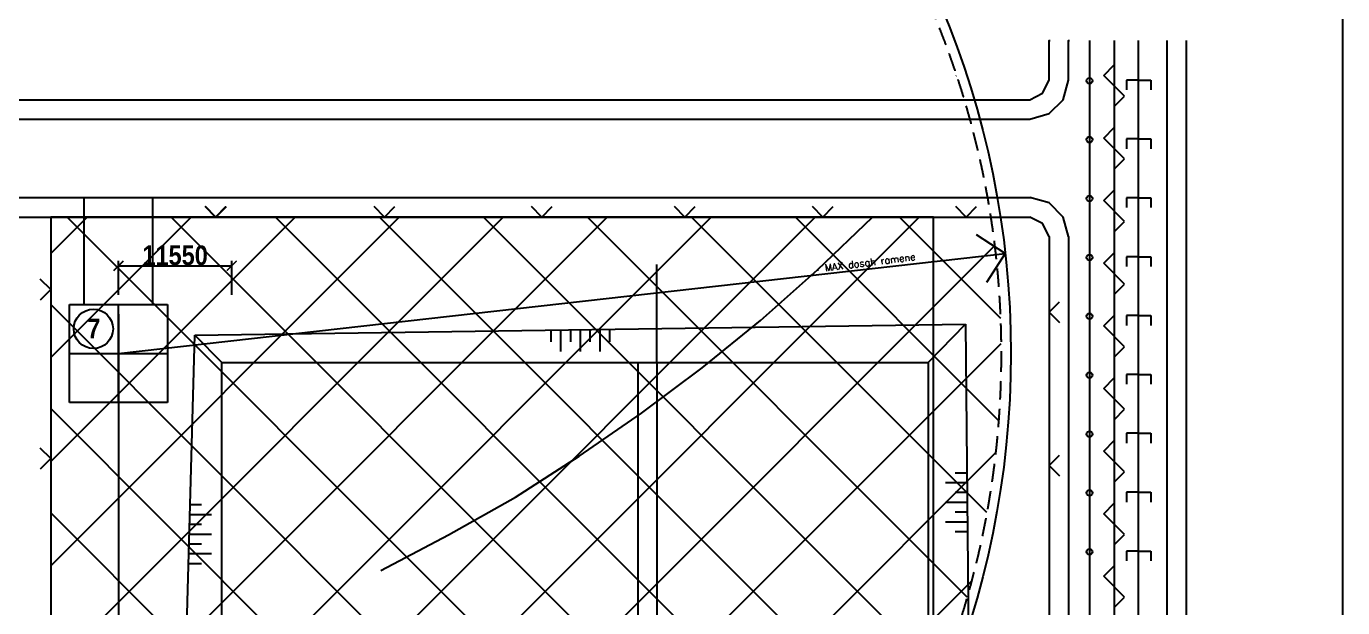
# Model space of a CAD drawing. Header units: millimetres. Extents: x -51 to 2999949, y -1641567 to 415040.
# Drawn here: x 2865723 to 2999949, y 244712 to 303947 of the extents above; entities that cross this region are included whole.
import ezdxf

# ---------------------------------------------------------------- set-up
doc = ezdxf.new("R2010")
doc.units = ezdxf.units.MM
doc.header["$LTSCALE"] = 75
doc.header["$MEASUREMENT"] = 0
doc.linetypes.add('ČÁRKOVANÁ', pattern=[0.75, 0.5, -0.25])
doc.layers.get('0').update_dxf_attribs({"linetype": 'CONTINUOUS'})
for name, color, linetype in [('cesty', 161, 'CONTINUOUS'), ('elektrický kabel', 50, 'CONTINUOUS'), ('jeřáb1', 7, 'CONTINUOUS'), ('kanalizace', 222, 'CONTINUOUS'), ('max dosah ramene', 210, 'CONTINUOUS'), ('objekt A+B', 10, 'CONTINUOUS'), ('pitná voda', 130, 'CONTINUOUS'), ('plot', 11, 'CONTINUOUS'), ('svahování', 80, 'CONTINUOUS'), ('zařízení staveniště', 7, 'CONTINUOUS'), ('žákaz jeřáb', 10, 'CONTINUOUS')]:
    doc.layers.add(name, color=color, linetype=linetype)
doc.layers.add('texty', color=255, linetype='CONTINUOUS', lineweight=15)
doc.styles.add('romans', font='romans.shx')
doc.styles.add('zařízení stavby', font='ariblk.ttf', dxfattribs={"width": 0.75, "height": 2000})
doc.dimstyles.new('koty ornice', dxfattribs={"dimscale": 0, "dimtxt": 2000, "dimasz": 1000, "dimexe": 500, "dimexo": 2000, "dimgap": 25, "dimtad": 1, "dimdec": 3, "dimrnd": 5, "dimzin": 12, "dimdsep": 46, "dimtxsty": 'zařízení stavby', "dimblk": 'ARCHTICK', "dimcen": 150, "dimdle": 65, "dimclrd": 256, "dimclre": 256, "dimclrt": 141, "dimadec": 0, "dimazin": 0, "dimtfac": 1, "dimtdec": 3, "dimtmove": 2, "dimatfit": 2, "dimldrblk": 'DOTSMALL', "dimfxl": 100, "dimtolj": 1, "dimtzin": 0, "dimarcsym": 0})

# ---------------------------------------------------------------- blocks, each defined once
blk = doc.blocks.new('*U229')
at = {"layer": 'elektrický kabel'}
for p, q in [((-1061, 1055), (11, 2127)), ((1061, -1066), (-1061, 1055)), ((0, -2127), (1061, -1066))]:
    blk.add_line(p, q, dxfattribs=at)
blk = doc.blocks.new('*U230')
at = {"layer": 'elektrický kabel', "color": 0, "linetype": 'ByBlock', "lineweight": -2, "transparency": 16777216}
for p in [(0, 191410), (0, 185029), (0, 178649), (0, 172269), (0, 165888), (0, 159508), (0, 153128), (0, 146747), (0, 140367)]:
    blk.add_blockref('*U229', p, dxfattribs=at)
blk = doc.blocks.new('*U233')
at = {"layer": 'kanalizace'}
for p, q in [((0, 500), (-1250, 500)), ((-1250, 500), (-1250, -500)), ((0, 500), (1250, 500)), ((1250, 500), (1250, -500))]:
    blk.add_line(p, q, dxfattribs=at)
blk = doc.blocks.new('*U234')
at = {"layer": 'kanalizace', "color": 0, "linetype": 'ByBlock', "lineweight": -2, "transparency": 16777216}
for p in [(0, 192000), (0, 186000), (0, 180000), (0, 174000), (0, 168000), (0, 162000), (0, 156000), (0, 150000), (0, 144000)]:
    blk.add_blockref('*U233', p, dxfattribs=at)
blk = doc.blocks.new('*U235')
at = {"layer": 'pitná voda'}
blk.add_circle((0, 0), 300, dxfattribs=at)
blk = doc.blocks.new('*U236')
at = {"layer": 'pitná voda', "color": 0, "linetype": 'ByBlock', "lineweight": -2, "transparency": 16777216}
for p in [(0, 192000), (0, 186000), (0, 180000), (0, 174000), (0, 168000), (0, 162000), (0, 156000), (0, 150000), (0, 144000)]:
    blk.add_blockref('*U235', p, dxfattribs=at)
blk = doc.blocks.new('*U231')
at = {"layer": 'plot'}
for q in [(-1061, 530), (1061, 530)]:
    blk.add_line((0, -530), q, dxfattribs=at)
blk = doc.blocks.new('*U232')
at = {"layer": 'plot', "color": 0, "linetype": 'ByBlock', "lineweight": -2, "transparency": 16777216}
for p in [(0, 0), (5, 0), (10, 0), (15, 0), (20, 0), (25, 0), (30, 0), (35, 0), (40, 0)]:
    blk.add_blockref('*U231', p, dxfattribs=at)
blk = doc.blocks.new('_ArchTick')
at = {"color": 0, "linetype": 'ByBlock', "const_width": 0.15}
blk.add_lwpolyline([(-0.5, -0.5), (0.5, 0.5)], dxfattribs=at)
blk = doc.blocks.new('*D261')
at = {"layer": 'jeřáb1', "lineweight": -2, "transparency": 16777216}
for p, q in [((2875055, 279544), (2886735, 279544)), ((2875120, 276604), (2875120, 280044)), ((2886670, 276604), (2886670, 280044))]:
    blk.add_line(p, q, dxfattribs=at)
at = {"layer": 'jeřáb1', "lineweight": -2, "transparency": 16777216, "xscale": 1000, "yscale": 1000, "zscale": 1000, "rotation": 180}
blk.add_blockref('_ArchTick', (2875120, 279544), dxfattribs=at)
at = {"layer": 'jeřáb1', "lineweight": -2, "transparency": 16777216, "xscale": 1000, "yscale": 1000, "zscale": 1000}
blk.add_blockref('_ArchTick', (2886670, 279544), dxfattribs=at)
at = {"layer": 'jeřáb1', "color": 141, "transparency": 16777216, "insert": (2880895, 280603), "char_height": 2000, "attachment_point": 5, "style": 'zařízení stavby'}
blk.add_mtext('\\A1;11550', dxfattribs=at)
blk = doc.blocks.new('_DotSmall')
at = {"color": 0, "linetype": 'ByBlock', "const_width": 0.5}
blk.add_lwpolyline([(-0.0625, 0, 1), (0.0625, 0, 1)], format="xyb", close=True, dxfattribs=at)

msp = doc.modelspace()

# ---------------------------------------------------------------- hatches: boundary and pattern name
at = {"layer": 'žákaz jeřáb'}
h = msp.add_hatch(dxfattribs=at)
h.set_pattern_fill('ANSI37', color=256, scale=60000)
h.set_pattern_definition([(45, (-1504317.5, 203952.6), (-5303.301, 5303.301), []), (135, (-1504317.5, 203952.6), (-5303.301, -5303.301), [])])
h.paths.add_polyline_path([(2946881.7648, 324920.1745, 0.1515681099), (2903533.9166, 356001.2066), (2846705.643, 356001.2066, 0.1515681099), (2803357.7949, 324920.1745)], flags=0)
h.paths.add_polyline_path([(2785119.7798, 270604.2697, 1), (2965119.7798, 270604.2697, 1)])
h.paths.add_polyline_path([(2871851.0381, 314478.346), (2953701.3644, 314478.346, 0.1872372138), (2903533.9166, 356001.2066), (2846705.643, 356001.2066, 0.2342791556), (2789948.9938, 299689.2692), (2789948.9938, 241519.2701, 0.2997391397), (2868209.843, 180869.9241), (2868209.843, 284515.909), (2958209.843, 284515.909), (2964038.0923, 284515.909, 0.0825141021), (2954761.2261, 312523.7166), (2951990.8873, 312523.7166), (2871851.0381, 312523.7166)], flags=16)
h.paths.add_polyline_path([(2789948.9938, 299689.2692, 0.0824545533), (2785119.7798, 270604.2697, 0.0824545533), (2789948.9938, 241519.2701)], flags=17)
h.paths.add_polyline_path([(2821497.7357, 252469.9758), (2852845.8431, 252469.9758), (2852845.8431, 257666.3928), (2821497.7357, 257666.3928)], flags=8)
h.paths.add_polyline_path([(2871283.5101, 316115.4455), (2975364.0177, 316115.4455), (2975364.0177, 320089.0948), (2871283.5101, 320089.0948)], flags=9)
h.paths.add_polyline_path([(2803571.9723, 304422.8408), (2880195.2487, 304422.8408), (2880195.2487, 312523.0126), (2803571.9723, 312523.0126)], flags=8)
h.paths.add_polyline_path([(2953517.4973, 306225.2928), (2974784.5058, 306225.2928), (2974784.5058, 312338.6673), (2953517.4973, 312338.6673)], flags=9)
h.paths.add_polyline_path([(2802589.4206, 309061.0528), (2842580.4907, 309061.0528), (2842580.4907, 321287.8655), (2802589.4206, 321287.8655)], flags=8)

# ---------------------------------------------------------------- linework, layer by layer
for p, q in [((2819847.5854, 286496.2561), (2968142.3038, 286496.2561)), ((2819847.5854, 284515.909), (2968142.3038, 284515.909))]:
    msp.add_line(p, q)
msp.add_lwpolyline([(2789948.9938, 356001.2066), (2789948.9938, 59001.2066), (2999948.9938, 59001.2066), (2999948.9938, 356001.2066)], close=True)
for points in [[(2815784.0135, 302519.0837), (2815784.0135, 298455.5184), (2816324.1064, 296475.1713), (2817764.3607, 295060.6413), (2819847.5854, 294494.8241), (2968039.4327, 294494.8241), (2970019.7798, 295060.6413), (2971460.0406, 296475.1713), (2972000.127, 298455.5184), (2972000.127, 302519.0837), (2972103.0111, 302519.0837)], [(2817764.3607, 302519.0837), (2817764.3607, 298455.5184), (2818407.3312, 297143.8596), (2819847.5854, 296475.1713), (2968039.4327, 296475.1713), (2969351.0915, 297143.8596), (2970019.7798, 298455.5184), (2970019.7798, 302519.0837), (2970122.664, 302519.0837)], [(2982004.7468, 302519.0837), (2982004.7468, 206459.2977), (2982107.6179, 206459.2977)], [(2983985.0939, 302519.0837), (2983985.0939, 206459.2977), (2984087.9781, 206459.2977)], [(2972000.127, 282535.5619), (2971460.0406, 284515.909), (2970019.7798, 285956.1567), (2968039.4327, 286496.2561), (2968142.3038, 286496.2561)], [(2946384.1901, 279140.6848), (2951990.8873, 284515.909), (2952093.7715, 284515.909)], [(2970019.7798, 282535.5619), (2969351.0915, 283847.2207), (2968039.4327, 284515.909), (2968142.3038, 284515.909)], [(2970019.7798, 282535.5619), (2970019.7798, 206459.2977), (2970122.664, 206459.2977)], [(2972000.127, 282535.5619), (2972000.127, 206459.2977), (2972103.0111, 206459.2977)], [(2901864.9041, 248509.5596), (2908783.2602, 252135.9228), (2915598.7582, 255968.0281), (2922079.899, 260134.4646), (2928458.1687, 264532.3872), (2934630.6832, 269136.052), (2940571.7376, 273971.2029), (2946384.1901, 279140.6848), (2946487.0612, 279140.6848)]]:
    msp.add_lwpolyline(points)
at = {"layer": 'cesty'}
for p, q in [((2871619.7798, 275604.2697), (2871619.7798, 286496.2561)), ((2878619.7798, 275604.2697), (2878619.7798, 286496.2561))]:
    msp.add_line(p, q, dxfattribs=at)
at = {"layer": 'elektrický kabel'}
msp.add_line((2976640.6951, 302519.0837), (2976640.6951, 104355.573), dxfattribs=at)
at = {"layer": 'jeřáb1'}
for p, q in [((2870119.7798, 275604.2697), (2880119.7798, 275604.2697)), ((2870119.7798, 265604.2697), (2870119.7798, 275604.2697)), ((2875119.7798, 265604.2697), (2875119.7798, 275604.2697)), ((2875119.7798, 275604.2697), (2878619.7798, 275604.2697)), ((2880119.7798, 275604.2697), (2880119.7798, 265604.2697)), ((2875119.7798, 274604.2697), (2875119.7798, 266604.2697)), ((2870119.7798, 270604.2697), (2880119.7798, 270604.2697)), ((2871119.7798, 270604.2697), (2879119.7798, 270604.2697)), ((2880119.7798, 265604.2697), (2870119.7798, 265604.2697))]:
    msp.add_line(p, q, dxfattribs=at)
at = {"layer": 'kanalizace'}
msp.add_line((2979140.6951, 104355.573), (2979146.1358, 302519.0837), dxfattribs=at)
at = {"layer": 'max dosah ramene'}
for p, q in [((2965547.4953, 280793.8854), (2962610.9672, 282698.302)), ((2875119.7798, 270604.2697), (2965547.4953, 280793.8854)), ((2965547.4953, 280793.8854), (2963643.0787, 277857.3573)), ((2875119.7798, 270604.2697), (2875119.7798, 180604.2697))]:
    msp.add_line(p, q, dxfattribs=at)
msp.add_circle((2875119.7798, 270604.2697), 91000, dxfattribs=at)
at = {"layer": 'max dosah ramene', "linetype": 'ČÁRKOVANÁ', "ltscale": 50}
msp.add_circle((2875119.7798, 270604.2697), 90000, dxfattribs=at)
at = {"layer": 'objekt A+B'}
for p, q in [((2881800.0449, 231938.1863), (2882896.208, 272494.6339)), ((2882896.208, 272494.6339), (2961498.657, 273605.3723)), ((2882896.208, 272494.6339), (2885669.7798, 269684.2977)), ((2957669.7798, 269684.2977), (2961498.657, 273605.3723)), ((2961498.657, 273605.3723), (2961841.4152, 238322.192)), ((2885669.7798, 269684.2977), (2957669.7798, 269684.2977)), ((2885669.7798, 235684.2977), (2885669.7798, 269684.2977)), ((2928069.7798, 269684.2977), (2928069.7798, 242484.2977)), ((2930019.7798, 269684.2977), (2930019.7798, 242484.2977)), ((2957669.7798, 269684.2977), (2957669.7798, 242484.2977))]:
    msp.add_line(p, q, dxfattribs=at)
at = {"layer": 'pitná voda'}
msp.add_line((2974140.6951, 302519.0837), (2974140.6951, 104355.573), dxfattribs=at)
at = {"layer": 'plot'}
for p, q in [((2902246.5343, 284515.909), (2901185.8741, 285576.5692)), ((2902246.5343, 284515.909), (2903307.1945, 285576.5692)), ((2918282.9357, 284515.909), (2917222.2755, 285576.5692)), ((2918282.9357, 284515.909), (2919343.5959, 285576.5692)), ((2932860.0852, 284515.909), (2931799.425, 285576.5692)), ((2932860.0852, 284515.909), (2933920.7453, 285576.5692)), ((2946943.3081, 284515.909), (2945882.6479, 285576.5692)), ((2946943.3081, 284515.909), (2948003.9683, 285576.5692)), ((2961549.3038, 284515.909), (2960488.6436, 285576.5692)), ((2961549.3038, 284515.909), (2962609.964, 285576.5692)), ((2868209.843, 277118.1019), (2867149.1828, 278178.7621)), ((2868209.843, 277118.1019), (2867149.1828, 276057.4417)), ((2970019.7798, 274821.7758), (2971080.44, 275882.436)), ((2970019.7798, 274821.7758), (2971080.44, 273761.1156)), ((2868209.843, 259894.5628), (2867149.1828, 260955.2229)), ((2868209.843, 259894.5628), (2867149.1828, 258833.9026)), ((2970019.7798, 259198.1299), (2971080.44, 260258.7901)), ((2970019.7798, 259198.1299), (2971080.44, 258137.4697))]:
    msp.add_line(p, q, dxfattribs=at)
msp.add_lwpolyline([(2868209.843, 179684.2977), (2958209.843, 179684.2977), (2958209.843, 284515.909), (2868209.843, 284515.909)], close=True, dxfattribs=at)
at = {"layer": 'svahování'}
for p, q in [((2919197.4325, 273050.0031), (2919197.4325, 271800.0031)), ((2920197.4325, 273050.0031), (2920197.4325, 270800.0031)), ((2921197.4325, 273050.0031), (2921197.4325, 271800.0031)), ((2922197.4325, 273050.0031), (2922197.4325, 270800.0031)), ((2923197.4325, 273064.1342), (2923197.4325, 271800.0031)), ((2924197.4325, 273078.2653), (2924197.4325, 270800.0031)), ((2925197.4325, 273092.3964), (2925197.4325, 271800.0031)), ((2961646.0646, 258431.3806), (2960439.3679, 258431.3806)), ((2961655.7791, 257431.3806), (2959439.3679, 257431.3806)), ((2961665.4936, 256431.3806), (2960439.3679, 256431.3806)), ((2882429.2107, 255216.4101), (2883598.1265, 255216.4101)), ((2961675.2081, 255431.3806), (2959439.3679, 255431.3806)), ((2882402.1826, 254216.4101), (2884598.1265, 254216.4101)), ((2961689.3679, 254431.3806), (2960439.3679, 254431.3806)), ((2882375.1545, 253216.4101), (2883598.1265, 253216.4101)), ((2961689.3679, 253431.3806), (2959439.3679, 253431.3806)), ((2961689.3679, 252431.3806), (2960439.3679, 252431.3806)), ((2882348.1265, 252216.4101), (2884598.1265, 252216.4101)), ((2882348.1265, 251216.4101), (2883598.1265, 251216.4101)), ((2882294.0703, 250216.4101), (2884598.1265, 250216.4101)), ((2882267.0422, 249216.4101), (2883598.1265, 249216.4101))]:
    msp.add_line(p, q, dxfattribs=at)
at = {"layer": 'zařízení staveniště'}
msp.add_line((2930019.7798, 269684.2977), (2930019.7798, 279684.2977), dxfattribs=at)
msp.add_circle((2872562.2321, 273124.6114), 2000, dxfattribs=at)
at = {"layer": 'žákaz jeřáb'}
msp.add_line((2958209.843, 284515.909), (2964038.0923, 284515.909), dxfattribs=at)

# ---------------------------------------------------------------- block references
at = {"layer": 'elektrický kabel'}
msp.add_blockref('*U230', (2976640.6951, 106482.348), dxfattribs=at)
at = {"layer": 'kanalizace'}
msp.add_blockref('*U234', (2979146.1358, 105976.8933), dxfattribs=at)
at = {"layer": 'pitná voda'}
msp.add_blockref('*U236', (2974140.6951, 106402.2151), dxfattribs=at)
at = {"layer": 'plot'}
msp.add_blockref('*U232', (2885019.7798, 285046.2391), dxfattribs=at)

# ---------------------------------------------------------------- texts
at = {"layer": 'texty', "ltscale": 20, "extrusion": (2.34693e-16, -3.12521e-16, -1), "style": 'romans', "text_generation_flag": 2}
msp.add_text('MAX dosah ramene', height=714.617347, rotation=352.84829366, dxfattribs=at).set_placement((-2947182.7325, 278974.5997))
at = {"layer": 'zařízení staveniště', "insert": (2871937.8487, 274155.6745), "char_height": 2000, "attachment_point": 1, "style": 'zařízení stavby'}
msp.add_mtext_dynamic_manual_height_columns('7', width=5155.681041, gutter_width=10000, heights=[0], dxfattribs=at)

# ---------------------------------------------------------------- dimensions: what is measured, and where the dimension line sits
at = {"layer": 'jeřáb1'}
dim = msp.add_linear_dim(base=(2886669.7798, 279544.0808), p1=(2875119.7798, 274604.2697), p2=(2886669.7798, 274604.2697), dimstyle='koty ornice', override={"dimscale": 1}, dxfattribs=at)
dim.commit()
dim.dimension.update_dxf_attribs({"geometry": '*D261', "text_midpoint": (2880894.7798, 280603.1872)})

doc.saveas('drawing.dxf')
